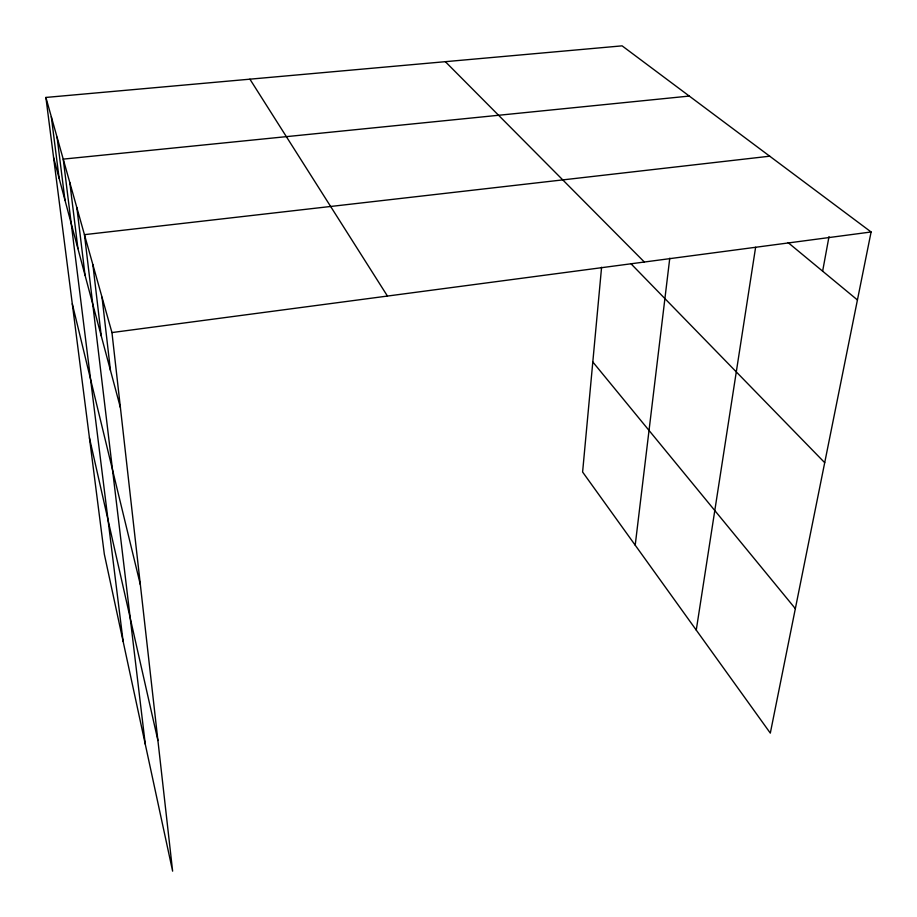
<?xml version="1.0" encoding="UTF-8"?>
<svg xmlns="http://www.w3.org/2000/svg" width="917" height="917" viewBox="0 0 917 917"><rect width="100%" height="100%" fill="white"/><g stroke="black" fill="none" stroke-linecap="round" stroke-linejoin="round"><path stroke-width="1.38" d="M601.586 267.237L582.604 472.014L770.314 733.107L871.104 231.978L622.104 45.85L45.896 97.443L104.32 554.166L172.625 871.15L111.954 332.562L45.896 97.443M635.206 545.191L669.777 258.158M696.255 630.094L755.619 247.246M822.629 271.18L829.002 236.643M111.954 332.562L871.104 231.978M769.73 156.199L84.456 234.66L145.276 744.191M689.286 96.067L63.227 159.122L123.119 641.407M788.058 242.581L857.429 299.951M445.341 61.68L644.353 262.021M631.205 263.993L824.704 462.672M592.806 361.963L795.348 608.647M249.917 79.183L387.444 296.053M53.587 157.586L120.414 407.629M72.294 303.814L140.358 584.714M89.43 437.787L157.919 740.523M51.306 116.711L59.112 178.242M57.072 137.229L64.981 200.204M69.807 182.54L77.911 248.61M76.868 207.666L85.063 275.352M92.881 264.669L101.248 335.886M102.028 297.2L110.441 370.308"/></g></svg>
